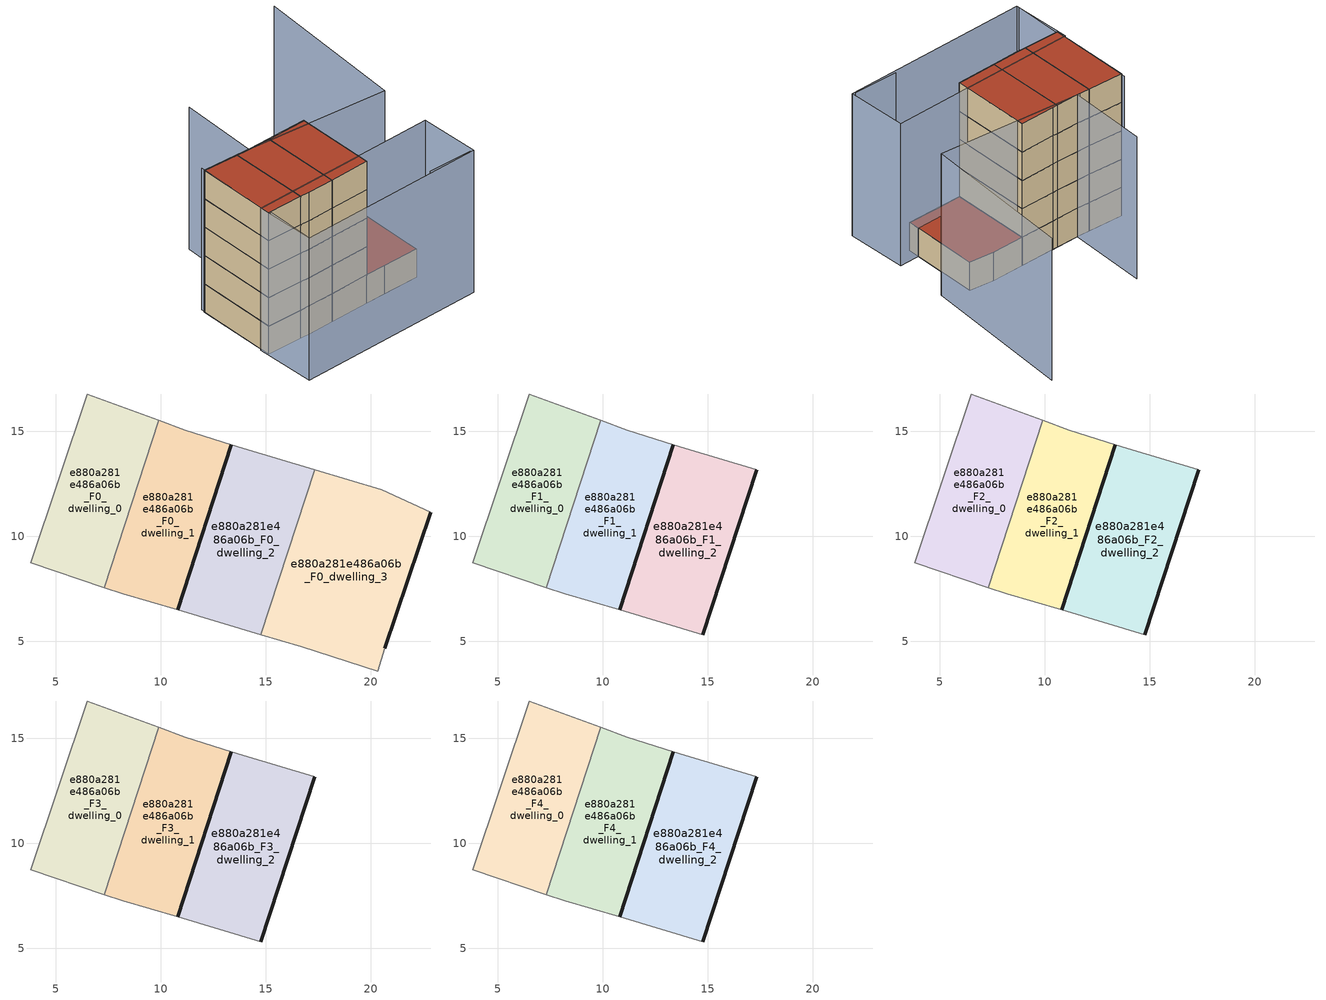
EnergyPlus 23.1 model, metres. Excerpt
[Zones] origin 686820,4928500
e880a281e486a06b_F0_dwelling_0
 floor ground (EU_floor_Construction): 7.3,7.56 9.9,15.52 6.49,16.77 3.81,8.74 z0
 wall adiabatic (EU_wall_Construction): 7.3,7.56 3.81,8.74 6.49,16.77 9.9,15.52 z0:3
 wall to e880a281e486a06b_F0_dwelling_1 (EU_wall_Construction): 9.9,15.52 7.3,7.56 z0:3
e880a281e486a06b_F0_dwelling_1
 floor ground (EU_floor_Construction): 10.8,6.49 13.36,14.36 11.16,15.05 9.9,15.52 7.3,7.56 8.18,7.26 z0
 wall outside (EU_wall_Construction): 13.36,14.36 10.8,6.49 z0:3
 wall adiabatic (EU_wall_Construction): 9.9,15.52 11.16,15.05 13.36,14.36 / 10.8,6.49 8.18,7.26 7.3,7.56 z0:3
e880a281e486a06b_F0_dwelling_2
 floor ground (EU_floor_Construction): 14.76,5.32 17.31,13.16 13.89,14.19 13.36,14.36 10.8,6.49 z0
 wall outside (EU_wall_Construction): 10.8,6.49 13.36,14.36 z0:3
 wall adiabatic (EU_wall_Construction): 14.76,5.32 10.8,6.49 / 13.36,14.36 13.89,14.19 17.31,13.16 z0:3
 wall to e880a281e486a06b_F0_dwelling_3 (EU_wall_Construction): 17.31,13.16 14.76,5.32 z0:3
e880a281e486a06b_F0_dwelling_3
 floor ground (EU_floor_Construction): 20.67,4.66 22.85,11.15 20.51,12.2 17.31,13.16 14.76,5.32 16.7,4.74 20.32,3.58 z0
 wall outside (EU_wall_Construction): 22.85,11.15 20.67,4.66 z0:3
 wall adiabatic (EU_wall_Construction): 20.67,4.66 20.32,3.58 16.7,4.74 14.76,5.32 / 17.31,13.16 20.51,12.2 22.85,11.15 z0:3
 roof outside (EU_roof_Construction): 22.85,11.15 20.67,4.66 20.32,3.58 16.7,4.74 14.76,5.32 17.31,13.16 20.51,12.2 z3
e880a281e486a06b_F1_dwelling_0
 floor to e880a281e486a06b_F0_dwelling_0 (EU_floor_Construction): 7.3,7.56 9.9,15.52 6.49,16.77 3.81,8.74 z3
 wall adiabatic (EU_wall_Construction): 7.3,7.56 3.81,8.74 6.49,16.77 9.9,15.52 z3:6
 wall to e880a281e486a06b_F1_dwelling_1 (EU_wall_Construction): 9.9,15.52 7.3,7.56 z3:6
e880a281e486a06b_F1_dwelling_1
 floor to e880a281e486a06b_F0_dwelling_1 (EU_floor_Construction): 10.8,6.49 13.36,14.36 11.16,15.05 9.9,15.52 7.3,7.56 8.18,7.26 z3
 wall outside (EU_wall_Construction): 13.36,14.36 10.8,6.49 z3:6
 wall adiabatic (EU_wall_Construction): 9.9,15.52 11.16,15.05 13.36,14.36 / 10.8,6.49 8.18,7.26 7.3,7.56 z3:6
e880a281e486a06b_F1_dwelling_2
 floor to e880a281e486a06b_F0_dwelling_2 (EU_floor_Construction): 14.76,5.32 17.31,13.16 13.89,14.19 13.36,14.36 10.8,6.49 z3
 wall outside (EU_wall_Construction): 17.31,13.16 14.76,5.32 / 10.8,6.49 13.36,14.36 z3:6
 wall adiabatic (EU_wall_Construction): 14.76,5.32 10.8,6.49 / 13.36,14.36 13.89,14.19 17.31,13.16 z3:6
e880a281e486a06b_F2_dwelling_0
 floor to e880a281e486a06b_F1_dwelling_0 (EU_floor_Construction): 7.3,7.56 9.9,15.52 6.49,16.77 3.81,8.74 z6
 wall adiabatic (EU_wall_Construction): 7.3,7.56 3.81,8.74 6.49,16.77 9.9,15.52 z6:9
 wall to e880a281e486a06b_F2_dwelling_1 (EU_wall_Construction): 9.9,15.52 7.3,7.56 z6:9
e880a281e486a06b_F2_dwelling_1
 floor to e880a281e486a06b_F1_dwelling_1 (EU_floor_Construction): 10.8,6.49 13.36,14.36 11.16,15.05 9.9,15.52 7.3,7.56 8.18,7.26 z6
 wall outside (EU_wall_Construction): 13.36,14.36 10.8,6.49 z6:9
 wall adiabatic (EU_wall_Construction): 9.9,15.52 11.16,15.05 13.36,14.36 / 10.8,6.49 8.18,7.26 7.3,7.56 z6:9
e880a281e486a06b_F2_dwelling_2
 floor to e880a281e486a06b_F1_dwelling_2 (EU_floor_Construction): 14.76,5.32 17.31,13.16 13.89,14.19 13.36,14.36 10.8,6.49 z6
 wall outside (EU_wall_Construction): 17.31,13.16 14.76,5.32 / 10.8,6.49 13.36,14.36 z6:9
 wall adiabatic (EU_wall_Construction): 14.76,5.32 10.8,6.49 / 13.36,14.36 13.89,14.19 17.31,13.16 z6:9
e880a281e486a06b_F3_dwelling_0
 floor to e880a281e486a06b_F2_dwelling_0 (EU_floor_Construction): 7.3,7.56 9.9,15.52 6.49,16.77 3.81,8.74 z9
 wall adiabatic (EU_wall_Construction): 7.3,7.56 3.81,8.74 6.49,16.77 9.9,15.52 z9:12
 wall to e880a281e486a06b_F3_dwelling_1 (EU_wall_Construction): 9.9,15.52 7.3,7.56 z9:12
e880a281e486a06b_F3_dwelling_1
 floor to e880a281e486a06b_F2_dwelling_1 (EU_floor_Construction): 10.8,6.49 13.36,14.36 11.16,15.05 9.9,15.52 7.3,7.56 8.18,7.26 z9
 wall outside (EU_wall_Construction): 13.36,14.36 10.8,6.49 z9:12
 wall adiabatic (EU_wall_Construction): 9.9,15.52 11.16,15.05 13.36,14.36 / 10.8,6.49 8.18,7.26 7.3,7.56 z9:12
e880a281e486a06b_F3_dwelling_2
 floor to e880a281e486a06b_F2_dwelling_2 (EU_floor_Construction): 14.76,5.32 17.31,13.16 13.89,14.19 13.36,14.36 10.8,6.49 z9
 wall outside (EU_wall_Construction): 17.31,13.16 14.76,5.32 / 10.8,6.49 13.36,14.36 z9:12
 wall adiabatic (EU_wall_Construction): 14.76,5.32 10.8,6.49 / 13.36,14.36 13.89,14.19 17.31,13.16 z9:12
e880a281e486a06b_F4_dwelling_0
 floor to e880a281e486a06b_F3_dwelling_0 (EU_floor_Construction): 7.3,7.56 9.9,15.52 6.49,16.77 3.81,8.74 z12
 wall adiabatic (EU_wall_Construction): 7.3,7.56 3.81,8.74 6.49,16.77 9.9,15.52 z12:15
 wall to e880a281e486a06b_F4_dwelling_1 (EU_wall_Construction): 9.9,15.52 7.3,7.56 z12:15
 roof outside (EU_roof_Construction): 9.9,15.52 7.3,7.56 3.81,8.74 6.49,16.77 z15
e880a281e486a06b_F4_dwelling_1
 floor to e880a281e486a06b_F3_dwelling_1 (EU_floor_Construction): 10.8,6.49 13.36,14.36 11.16,15.05 9.9,15.52 7.3,7.56 8.18,7.26 z12
 wall outside (EU_wall_Construction): 13.36,14.36 10.8,6.49 z12:15
 wall adiabatic (EU_wall_Construction): 9.9,15.52 11.16,15.05 13.36,14.36 / 10.8,6.49 8.18,7.26 7.3,7.56 z12:15
 roof outside (EU_roof_Construction): 13.36,14.36 10.8,6.49 8.18,7.26 7.3,7.56 9.9,15.52 11.16,15.05 z15
e880a281e486a06b_F4_dwelling_2
 floor to e880a281e486a06b_F3_dwelling_2 (EU_floor_Construction): 14.76,5.32 17.31,13.16 13.89,14.19 13.36,14.36 10.8,6.49 z12
 wall outside (EU_wall_Construction): 17.31,13.16 14.76,5.32 / 10.8,6.49 13.36,14.36 z12:15
 wall adiabatic (EU_wall_Construction): 14.76,5.32 10.8,6.49 / 13.36,14.36 13.89,14.19 17.31,13.16 z12:15
 roof outside (EU_roof_Construction): 17.31,13.16 14.76,5.32 10.8,6.49 13.36,14.36 13.89,14.19 z15
shading: 16.21,-0.16 20.61,-1.61 / 3.98,8.67 2.33,4 / 6.64,17.14 3.81,8.74 / 30.88,24.08 24.74,9.38 / 24.74,9.38 10.91,15.16 / 13.97,22.69 11.16,15.05 / 20.89,-1.79 2.26,3.77 / 2.26,3.77 4.01,9.64 / 4.01,9.64 22.65,4.08 / 22.65,4.08 20.89,-1.79 z0:15
[Building]
EU S2 Campaign: North Axis=0; Terrain=City; Solar Distribution=FullExterior
[Site:Location]
Bologna: Latitude=44.5; Longitude=11.25; Time Zone=1; Elevation=37
[SizingPeriod:WeatherFileDays]
AnnualSizingPeriod: Begin Month=1; Begin Day of Month=1; End Month=12; End Day of Month=31; Day of Week for Start Day=Monday; Use Weather File Daylight Saving Period=No; Use Weather File Rain and Snow Indicators=No
[MATERIAL]
EU_InternalMass_Material: Roughness=MediumRough; Thickness=0.1; Conductivity=1; Density=1800; Specific Heat=900; Thermal Absorptance=0.9; Solar Absorptance=0.7; Visible Absorptance=0.7
[MATERIAL:NOMASS] Roughness=MediumRough; Thermal Absorptance=0.9; Solar Absorptance=0.7; Visible Absorptance=0.7
Name | Thermal Resistance
EU_wall_NoMass | 0.905828
EU_roof_NoMass | 0.37593
EU_floor_NoMass | 0.67114
[CONSTRUCTION]
EU_wall_Construction: EU_wall_NoMass
EU_roof_Construction: EU_roof_NoMass
EU_floor_Construction: EU_floor_NoMass
EU_InternalMass_Construction: EU_InternalMass_Material
[ZONE] Type=1; Multiplier=1; Ceiling Height=autocalculate; Floor Area=autocalculate; Part of Total Floor Area=Yes
Name | Volume
e880a281e486a06b_F0_dwelling_0 | 92.4243
e880a281e486a06b_F1_dwelling_0; e880a281e486a06b_F2_dwelling_0; e880a281e486a06b_F3_dwelling_0; e880a281e486a06b_F4_dwelling_0 | 92.425
e880a281e486a06b_F0_dwelling_1 | 91.2275
e880a281e486a06b_F1_dwelling_1; e880a281e486a06b_F2_dwelling_1; e880a281e486a06b_F3_dwelling_1; e880a281e486a06b_F4_dwelling_1 | 91.2268
e880a281e486a06b_F0_dwelling_2; e880a281e486a06b_F1_dwelling_2; e880a281e486a06b_F2_dwelling_2; e880a281e486a06b_F3_dwelling_2; e880a281e486a06b_F4_dwelling_2 | 102.344
e880a281e486a06b_F0_dwelling_3 | 143.763
[INTERNALMASS] Construction=EU_InternalMass_Construction
Name | Zone or ZoneList | Surface Area
e880a281e486a06b_F0_dwelling_0_EU_InternalMass | e880a281e486a06b_F0_dwelling_0 | 30.8082
e880a281e486a06b_F0_dwelling_1_EU_InternalMass | e880a281e486a06b_F0_dwelling_1 | 30.4092
e880a281e486a06b_F0_dwelling_2_EU_InternalMass | e880a281e486a06b_F0_dwelling_2 | 34.1142
e880a281e486a06b_F0_dwelling_3_EU_InternalMass | e880a281e486a06b_F0_dwelling_3 | 47.9208
e880a281e486a06b_F1_dwelling_0_EU_InternalMass | e880a281e486a06b_F1_dwelling_0 | 47.7469
e880a281e486a06b_F1_dwelling_1_EU_InternalMass | e880a281e486a06b_F1_dwelling_1 | 47.7493
e880a281e486a06b_F1_dwelling_2_EU_InternalMass | e880a281e486a06b_F1_dwelling_2 | 47.7524
e880a281e486a06b_F2_dwelling_0_EU_InternalMass | e880a281e486a06b_F2_dwelling_0 | 47.7469
e880a281e486a06b_F2_dwelling_1_EU_InternalMass | e880a281e486a06b_F2_dwelling_1 | 47.7493
e880a281e486a06b_F2_dwelling_2_EU_InternalMass | e880a281e486a06b_F2_dwelling_2 | 47.7524
e880a281e486a06b_F3_dwelling_0_EU_InternalMass | e880a281e486a06b_F3_dwelling_0 | 47.7469
e880a281e486a06b_F3_dwelling_1_EU_InternalMass | e880a281e486a06b_F3_dwelling_1 | 47.7493
e880a281e486a06b_F3_dwelling_2_EU_InternalMass | e880a281e486a06b_F3_dwelling_2 | 47.7524
e880a281e486a06b_F4_dwelling_0_EU_InternalMass | e880a281e486a06b_F4_dwelling_0 | 47.7469
e880a281e486a06b_F4_dwelling_1_EU_InternalMass | e880a281e486a06b_F4_dwelling_1 | 47.7493
e880a281e486a06b_F4_dwelling_2_EU_InternalMass | e880a281e486a06b_F4_dwelling_2 | 47.7524
[OTHEREQUIPMENT] Fuel Type=Electricity; Design Level Calculation Method=Watts/Area; Power per Zone Floor Area=1; Fraction Latent=0; Fraction Radiant=0; Fraction Lost=0; Carbon Dioxide Generation Rate=0; EndUse Subcategory=EU_Step8_InternalGains
Name | Zone or ZoneList or Space or SpaceList | Schedule
EU_Step8_InternalGain_e880a281e486a06b_F0_dwelling_0_f000 | e880a281e486a06b_F0_dwelling_0 | EU_Step8_GainSchedule_e880a281e486a06b_F0_dwelling_0_f000
EU_Step8_InternalGain_e880a281e486a06b_F0_dwelling_1_f000 | e880a281e486a06b_F0_dwelling_1 | EU_Step8_GainSchedule_e880a281e486a06b_F0_dwelling_1_f000
EU_Step8_InternalGain_e880a281e486a06b_F0_dwelling_2_f000 | e880a281e486a06b_F0_dwelling_2 | EU_Step8_GainSchedule_e880a281e486a06b_F0_dwelling_2_f000
EU_Step8_InternalGain_e880a281e486a06b_F0_dwelling_3_f000 | e880a281e486a06b_F0_dwelling_3 | EU_Step8_GainSchedule_e880a281e486a06b_F0_dwelling_3_f000
EU_Step8_InternalGain_e880a281e486a06b_F1_dwelling_0_f000 | e880a281e486a06b_F1_dwelling_0 | EU_Step8_GainSchedule_e880a281e486a06b_F1_dwelling_0_f000
EU_Step8_InternalGain_e880a281e486a06b_F1_dwelling_1_f000 | e880a281e486a06b_F1_dwelling_1 | EU_Step8_GainSchedule_e880a281e486a06b_F1_dwelling_1_f000
EU_Step8_InternalGain_e880a281e486a06b_F1_dwelling_2_f000 | e880a281e486a06b_F1_dwelling_2 | EU_Step8_GainSchedule_e880a281e486a06b_F1_dwelling_2_f000
EU_Step8_InternalGain_e880a281e486a06b_F2_dwelling_0_f000 | e880a281e486a06b_F2_dwelling_0 | EU_Step8_GainSchedule_e880a281e486a06b_F2_dwelling_0_f000
EU_Step8_InternalGain_e880a281e486a06b_F2_dwelling_1_f000 | e880a281e486a06b_F2_dwelling_1 | EU_Step8_GainSchedule_e880a281e486a06b_F2_dwelling_1_f000
EU_Step8_InternalGain_e880a281e486a06b_F2_dwelling_2_f000 | e880a281e486a06b_F2_dwelling_2 | EU_Step8_GainSchedule_e880a281e486a06b_F2_dwelling_2_f000
EU_Step8_InternalGain_e880a281e486a06b_F3_dwelling_0_f000 | e880a281e486a06b_F3_dwelling_0 | EU_Step8_GainSchedule_e880a281e486a06b_F3_dwelling_0_f000
EU_Step8_InternalGain_e880a281e486a06b_F3_dwelling_1_f000 | e880a281e486a06b_F3_dwelling_1 | EU_Step8_GainSchedule_e880a281e486a06b_F3_dwelling_1_f000
EU_Step8_InternalGain_e880a281e486a06b_F3_dwelling_2_f000 | e880a281e486a06b_F3_dwelling_2 | EU_Step8_GainSchedule_e880a281e486a06b_F3_dwelling_2_f000
EU_Step8_InternalGain_e880a281e486a06b_F4_dwelling_0_f000 | e880a281e486a06b_F4_dwelling_0 | EU_Step8_GainSchedule_e880a281e486a06b_F4_dwelling_0_f000
EU_Step8_InternalGain_e880a281e486a06b_F4_dwelling_1_f000 | e880a281e486a06b_F4_dwelling_1 | EU_Step8_GainSchedule_e880a281e486a06b_F4_dwelling_1_f000
EU_Step8_InternalGain_e880a281e486a06b_F4_dwelling_2_f000 | e880a281e486a06b_F4_dwelling_2 | EU_Step8_GainSchedule_e880a281e486a06b_F4_dwelling_2_f000
[ZONEVENTILATION:DESIGNFLOWRATE] Schedule=EU_AlwaysOn; Design Flow Rate Calculation Method=AirChanges/Hour; Air Changes per Hour=0.73129; Ventilation Type=Natural; Fan Pressure Rise=0; Fan Total Efficiency=1; Constant Term Coefficient=1; Temperature Term Coefficient=0; Velocity Term Coefficient=0; Velocity Squared Term Coefficient=0; Minimum Indoor Temperature=-100; Maximum Indoor Temperature=100; Delta Temperature=-100; Minimum Outdoor Temperature=-100; Maximum Outdoor Temperature=100; Maximum Wind Speed=40
Name | Zone or ZoneList or Space or SpaceList
EU_ConstantAir_e880a281e486a06b_F0_dwelling_0 | e880a281e486a06b_F0_dwelling_0
EU_ConstantAir_e880a281e486a06b_F0_dwelling_1 | e880a281e486a06b_F0_dwelling_1
EU_ConstantAir_e880a281e486a06b_F0_dwelling_2 | e880a281e486a06b_F0_dwelling_2
EU_ConstantAir_e880a281e486a06b_F0_dwelling_3 | e880a281e486a06b_F0_dwelling_3
EU_ConstantAir_e880a281e486a06b_F1_dwelling_0 | e880a281e486a06b_F1_dwelling_0
EU_ConstantAir_e880a281e486a06b_F1_dwelling_1 | e880a281e486a06b_F1_dwelling_1
EU_ConstantAir_e880a281e486a06b_F1_dwelling_2 | e880a281e486a06b_F1_dwelling_2
EU_ConstantAir_e880a281e486a06b_F2_dwelling_0 | e880a281e486a06b_F2_dwelling_0
EU_ConstantAir_e880a281e486a06b_F2_dwelling_1 | e880a281e486a06b_F2_dwelling_1
EU_ConstantAir_e880a281e486a06b_F2_dwelling_2 | e880a281e486a06b_F2_dwelling_2
EU_ConstantAir_e880a281e486a06b_F3_dwelling_0 | e880a281e486a06b_F3_dwelling_0
EU_ConstantAir_e880a281e486a06b_F3_dwelling_1 | e880a281e486a06b_F3_dwelling_1
EU_ConstantAir_e880a281e486a06b_F3_dwelling_2 | e880a281e486a06b_F3_dwelling_2
EU_ConstantAir_e880a281e486a06b_F4_dwelling_0 | e880a281e486a06b_F4_dwelling_0
EU_ConstantAir_e880a281e486a06b_F4_dwelling_1 | e880a281e486a06b_F4_dwelling_1
EU_ConstantAir_e880a281e486a06b_F4_dwelling_2 | e880a281e486a06b_F4_dwelling_2
[HVACTEMPLATE:THERMOSTAT] Constant Heating Setpoint=20; Constant Cooling Setpoint=50
EU_HeatOnly_e880a281e486a06b_F0_dwelling_0; EU_HeatOnly_e880a281e486a06b_F0_dwelling_1; EU_HeatOnly_e880a281e486a06b_F0_dwelling_2; EU_HeatOnly_e880a281e486a06b_F0_dwelling_3; EU_HeatOnly_e880a281e486a06b_F1_dwelling_0; EU_HeatOnly_e880a281e486a06b_F1_dwelling_1; EU_HeatOnly_e880a281e486a06b_F1_dwelling_2; EU_HeatOnly_e880a281e486a06b_F2_dwelling_0; EU_HeatOnly_e880a281e486a06b_F2_dwelling_1; EU_HeatOnly_e880a281e486a06b_F2_dwelling_2; EU_HeatOnly_e880a281e486a06b_F3_dwelling_0; EU_HeatOnly_e880a281e486a06b_F3_dwelling_1; EU_HeatOnly_e880a281e486a06b_F3_dwelling_2; EU_HeatOnly_e880a281e486a06b_F4_dwelling_0; EU_HeatOnly_e880a281e486a06b_F4_dwelling_1; EU_HeatOnly_e880a281e486a06b_F4_dwelling_2
[HVACTEMPLATE:ZONE:IDEALLOADSAIRSYSTEM] System Availability Schedule=EU_AlwaysOn; Maximum Heating Supply Air Temperature=50; Minimum Cooling Supply Air Temperature=13; Maximum Heating Supply Air Humidity Ratio=0.0156; Minimum Cooling Supply Air Humidity Ratio=0.0077; Heating Limit=NoLimit; Cooling Limit=NoLimit; Heating Availability Schedule=EU_AlwaysOn; Cooling Availability Schedule=EU_CoolingOff; Dehumidification Control Type=ConstantSensibleHeatRatio; Cooling Sensible Heat Ratio=0.7; Dehumidification Setpoint=60; Humidification Control Type=None; Humidification Setpoint=30; Outdoor Air Method=None; Outdoor Air Flow Rate per Person=0.00944; Outdoor Air Flow Rate per Zone Floor Area=0; Outdoor Air Flow Rate per Zone=0; Demand Controlled Ventilation Type=None; Outdoor Air Economizer Type=NoEconomizer; Heat Recovery Type=None; Sensible Heat Recovery Effectiveness=0.7; Latent Heat Recovery Effectiveness=0.65
Name | Template Thermostat
e880a281e486a06b_F0_dwelling_0 | EU_HeatOnly_e880a281e486a06b_F0_dwelling_0
e880a281e486a06b_F0_dwelling_1 | EU_HeatOnly_e880a281e486a06b_F0_dwelling_1
e880a281e486a06b_F0_dwelling_2 | EU_HeatOnly_e880a281e486a06b_F0_dwelling_2
e880a281e486a06b_F0_dwelling_3 | EU_HeatOnly_e880a281e486a06b_F0_dwelling_3
e880a281e486a06b_F1_dwelling_0 | EU_HeatOnly_e880a281e486a06b_F1_dwelling_0
e880a281e486a06b_F1_dwelling_1 | EU_HeatOnly_e880a281e486a06b_F1_dwelling_1
e880a281e486a06b_F1_dwelling_2 | EU_HeatOnly_e880a281e486a06b_F1_dwelling_2
e880a281e486a06b_F2_dwelling_0 | EU_HeatOnly_e880a281e486a06b_F2_dwelling_0
e880a281e486a06b_F2_dwelling_1 | EU_HeatOnly_e880a281e486a06b_F2_dwelling_1
e880a281e486a06b_F2_dwelling_2 | EU_HeatOnly_e880a281e486a06b_F2_dwelling_2
e880a281e486a06b_F3_dwelling_0 | EU_HeatOnly_e880a281e486a06b_F3_dwelling_0
e880a281e486a06b_F3_dwelling_1 | EU_HeatOnly_e880a281e486a06b_F3_dwelling_1
e880a281e486a06b_F3_dwelling_2 | EU_HeatOnly_e880a281e486a06b_F3_dwelling_2
e880a281e486a06b_F4_dwelling_0 | EU_HeatOnly_e880a281e486a06b_F4_dwelling_0
e880a281e486a06b_F4_dwelling_1 | EU_HeatOnly_e880a281e486a06b_F4_dwelling_1
e880a281e486a06b_F4_dwelling_2 | EU_HeatOnly_e880a281e486a06b_F4_dwelling_2
[SIZING:ZONE] Zone Cooling Design Supply Air Temperature Input Method=SupplyAirTemperature; Zone Cooling Design Supply Air Temperature=13; Zone Heating Design Supply Air Temperature Input Method=SupplyAirTemperature; Zone Heating Design Supply Air Temperature=50; Zone Cooling Design Supply Air Humidity Ratio=0.008; Zone Heating Design Supply Air Humidity Ratio=0.008; Cooling Design Air Flow Method=DesignDay; Cooling Design Air Flow Rate=0; Cooling Minimum Air Flow per Zone Floor Area=0.000762; Cooling Minimum Air Flow=0; Cooling Minimum Air Flow Fraction=0.2; Heating Design Air Flow Method=DesignDay; Heating Design Air Flow Rate=0; Heating Maximum Air Flow per Zone Floor Area=0.002032; Heating Maximum Air Flow=0.141576; Heating Maximum Air Flow Fraction=0.3; Account for Dedicated Outdoor Air System=No; Dedicated Outdoor Air System Control Strategy=NeutralSupplyAir; Dedicated Outdoor Air Low Setpoint Temperature for Design=autosize; Dedicated Outdoor Air High Setpoint Temperature for Design=autosize; Zone Load Sizing Method=Sensible Load Only No Latent Load; Zone Latent Cooling Design Supply Air Humidity Ratio Input Method=HumidityRatioDifference; Zone Cooling Design Supply Air Humidity Ratio Difference=0.005; Zone Latent Heating Design Supply Air Humidity Ratio Input Method=HumidityRatioDifference; Zone Humidification Design Supply Air Humidity Ratio Difference=0.005
e880a281e486a06b_F0_dwelling_0; e880a281e486a06b_F0_dwelling_1; e880a281e486a06b_F0_dwelling_2; e880a281e486a06b_F0_dwelling_3; e880a281e486a06b_F1_dwelling_0; e880a281e486a06b_F1_dwelling_1; e880a281e486a06b_F1_dwelling_2; e880a281e486a06b_F2_dwelling_0; e880a281e486a06b_F2_dwelling_1; e880a281e486a06b_F2_dwelling_2; e880a281e486a06b_F3_dwelling_0; e880a281e486a06b_F3_dwelling_1; e880a281e486a06b_F3_dwelling_2; e880a281e486a06b_F4_dwelling_0; e880a281e486a06b_F4_dwelling_1; e880a281e486a06b_F4_dwelling_2
[SCHEDULE:CONSTANT]
Name | Hourly Value
EU_AlwaysOn | 1
EU_CoolingOff | 0
[SCHEDULE:FILE] Column Number=1; Rows to Skip at Top=0; Number of Hours of Data=8760; Column Separator=Comma; Interpolate to Timestep=No; Minutes per Item=60; Adjust Schedule for Daylight Savings=Yes
Name | File
EU_Step8_GainSchedule_e880a281e486a06b_F0_dwelling_0_f000 | ../../schedules/e880a281e486a06b/e880a281e486a06b_F0_dwelling_0_f000_gain.csv
EU_Step8_GainSchedule_e880a281e486a06b_F0_dwelling_1_f000 | ../../schedules/e880a281e486a06b/e880a281e486a06b_F0_dwelling_1_f000_gain.csv
EU_Step8_GainSchedule_e880a281e486a06b_F0_dwelling_2_f000 | ../../schedules/e880a281e486a06b/e880a281e486a06b_F0_dwelling_2_f000_gain.csv
EU_Step8_GainSchedule_e880a281e486a06b_F0_dwelling_3_f000 | ../../schedules/e880a281e486a06b/e880a281e486a06b_F0_dwelling_3_f000_gain.csv
EU_Step8_GainSchedule_e880a281e486a06b_F1_dwelling_0_f000 | ../../schedules/e880a281e486a06b/e880a281e486a06b_F1_dwelling_0_f000_gain.csv
EU_Step8_GainSchedule_e880a281e486a06b_F1_dwelling_1_f000 | ../../schedules/e880a281e486a06b/e880a281e486a06b_F1_dwelling_1_f000_gain.csv
EU_Step8_GainSchedule_e880a281e486a06b_F1_dwelling_2_f000 | ../../schedules/e880a281e486a06b/e880a281e486a06b_F1_dwelling_2_f000_gain.csv
EU_Step8_GainSchedule_e880a281e486a06b_F2_dwelling_0_f000 | ../../schedules/e880a281e486a06b/e880a281e486a06b_F2_dwelling_0_f000_gain.csv
EU_Step8_GainSchedule_e880a281e486a06b_F2_dwelling_1_f000 | ../../schedules/e880a281e486a06b/e880a281e486a06b_F2_dwelling_1_f000_gain.csv
EU_Step8_GainSchedule_e880a281e486a06b_F2_dwelling_2_f000 | ../../schedules/e880a281e486a06b/e880a281e486a06b_F2_dwelling_2_f000_gain.csv
EU_Step8_GainSchedule_e880a281e486a06b_F3_dwelling_0_f000 | ../../schedules/e880a281e486a06b/e880a281e486a06b_F3_dwelling_0_f000_gain.csv
EU_Step8_GainSchedule_e880a281e486a06b_F3_dwelling_1_f000 | ../../schedules/e880a281e486a06b/e880a281e486a06b_F3_dwelling_1_f000_gain.csv
EU_Step8_GainSchedule_e880a281e486a06b_F3_dwelling_2_f000 | ../../schedules/e880a281e486a06b/e880a281e486a06b_F3_dwelling_2_f000_gain.csv
EU_Step8_GainSchedule_e880a281e486a06b_F4_dwelling_0_f000 | ../../schedules/e880a281e486a06b/e880a281e486a06b_F4_dwelling_0_f000_gain.csv
EU_Step8_GainSchedule_e880a281e486a06b_F4_dwelling_1_f000 | ../../schedules/e880a281e486a06b/e880a281e486a06b_F4_dwelling_1_f000_gain.csv
EU_Step8_GainSchedule_e880a281e486a06b_F4_dwelling_2_f000 | ../../schedules/e880a281e486a06b/e880a281e486a06b_F4_dwelling_2_f000_gain.csv
